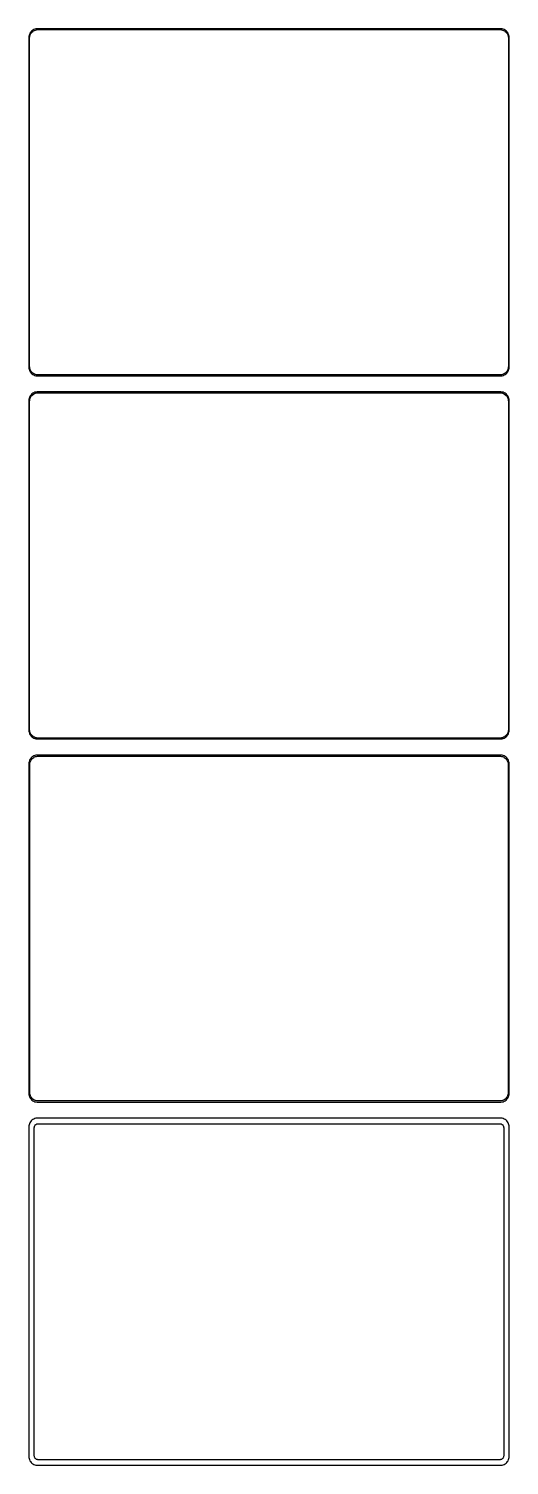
# Model space of a CAD drawing. Header units: metres. Extents: x -135 to 135, y 719 to 1525.
import ezdxf

# ---------------------------------------------------------------- set-up
doc = ezdxf.new("R2010")
doc.units = ezdxf.units.M

msp = doc.modelspace()

# ---------------------------------------------------------------- linework, layer by layer
for p, q in [((-131.545, 1525.26), (-132.129, 1525.02)), ((-130.937, 1525.41), (-131.545, 1525.26)), ((-130.314, 1525.49), (-130.937, 1525.41)), ((130.314, 1525.49), (-130.314, 1525.49)), ((130.937, 1525.41), (130.314, 1525.49)), ((131.545, 1525.26), (130.937, 1525.41)), ((132.129, 1525.02), (131.545, 1525.26)), ((-134.961, 1521.13), (-135, 1520.5)), ((-135, 1520.5), (-135, 1335.5)), ((-134.843, 1521.74), (-134.961, 1521.13)), ((-134.649, 1522.34), (-134.843, 1521.74)), ((-134.382, 1522.91), (-134.649, 1522.34)), ((-134.5, 1520.25), (-134.463, 1520.85)), ((-134.5, 1335.75), (-134.5, 1520.25)), ((-134.463, 1520.85), (-134.351, 1521.43)), ((-134.045, 1523.44), (-134.382, 1522.91)), ((-134.351, 1521.43), (-134.166, 1522)), ((-134.166, 1522), (-133.912, 1522.54)), ((-133.645, 1523.92), (-134.045, 1523.44)), ((-133.912, 1522.54), (-133.593, 1523.04)), ((-133.187, 1524.35), (-133.645, 1523.92)), ((-133.593, 1523.04), (-133.213, 1523.5)), ((-133.213, 1523.5), (-132.778, 1523.91)), ((-132.679, 1524.72), (-133.187, 1524.35)), ((-132.778, 1523.91), (-132.295, 1524.26)), ((-132.129, 1525.02), (-132.679, 1524.72)), ((-132.295, 1524.26), (-131.772, 1524.55)), ((-131.772, 1524.55), (-131.218, 1524.77)), ((-131.218, 1524.77), (-130.64, 1524.92)), ((-130.64, 1524.92), (-130.048, 1524.99)), ((-130.048, 1524.99), (130.048, 1524.99)), ((130.048, 1524.99), (130.64, 1524.92)), ((130.64, 1524.92), (131.218, 1524.77)), ((131.218, 1524.77), (131.772, 1524.55)), ((131.772, 1524.55), (132.295, 1524.26)), ((132.679, 1524.72), (132.129, 1525.02)), ((132.295, 1524.26), (132.778, 1523.91)), ((133.187, 1524.35), (132.679, 1524.72)), ((132.778, 1523.91), (133.213, 1523.5)), ((133.645, 1523.92), (133.187, 1524.35)), ((133.213, 1523.5), (133.593, 1523.04)), ((133.593, 1523.04), (133.912, 1522.54)), ((134.045, 1523.44), (133.645, 1523.92)), ((133.912, 1522.54), (134.166, 1522)), ((134.382, 1522.91), (134.045, 1523.44)), ((134.166, 1522), (134.351, 1521.43)), ((134.351, 1521.43), (134.463, 1520.85)), ((134.649, 1522.34), (134.382, 1522.91)), ((134.463, 1520.85), (134.5, 1520.25)), ((134.5, 1520.25), (134.5, 1335.75)), ((134.843, 1521.74), (134.649, 1522.34)), ((134.961, 1521.13), (134.843, 1521.74)), ((135, 1520.5), (134.961, 1521.13)), ((135, 1335.5), (135, 1520.5)), ((-135, 1335.5), (-134.961, 1334.87)), ((-134.961, 1334.87), (-134.843, 1334.26)), ((-134.843, 1334.26), (-134.649, 1333.66)), ((-134.649, 1333.66), (-134.382, 1333.09)), ((-134.463, 1335.15), (-134.5, 1335.75)), ((-134.351, 1334.57), (-134.463, 1335.15)), ((-134.382, 1333.09), (-134.045, 1332.56)), ((-134.166, 1334), (-134.351, 1334.57)), ((-133.912, 1333.46), (-134.166, 1334)), ((-134.045, 1332.56), (-133.645, 1332.08)), ((-133.593, 1332.96), (-133.912, 1333.46)), ((-133.645, 1332.08), (-133.187, 1331.65)), ((-133.213, 1332.5), (-133.593, 1332.96)), ((-132.778, 1332.09), (-133.213, 1332.5)), ((-133.187, 1331.65), (-132.679, 1331.28)), ((-132.295, 1331.74), (-132.778, 1332.09)), ((-131.772, 1331.45), (-132.295, 1331.74)), ((132.295, 1331.74), (131.772, 1331.45)), ((132.778, 1332.09), (132.295, 1331.74)), ((132.679, 1331.28), (133.187, 1331.65)), ((133.213, 1332.5), (132.778, 1332.09)), ((133.187, 1331.65), (133.645, 1332.08)), ((133.593, 1332.96), (133.213, 1332.5)), ((133.912, 1333.46), (133.593, 1332.96)), ((133.645, 1332.08), (134.045, 1332.56)), ((134.166, 1334), (133.912, 1333.46)), ((134.045, 1332.56), (134.382, 1333.09)), ((134.351, 1334.57), (134.166, 1334)), ((134.463, 1335.15), (134.351, 1334.57)), ((134.382, 1333.09), (134.649, 1333.66)), ((134.5, 1335.75), (134.463, 1335.15)), ((134.649, 1333.66), (134.843, 1334.26)), ((134.843, 1334.26), (134.961, 1334.87)), ((134.961, 1334.87), (135, 1335.5)), ((-132.679, 1331.28), (-132.129, 1330.98)), ((-132.129, 1330.98), (-131.545, 1330.74)), ((-131.218, 1331.23), (-131.772, 1331.45)), ((-131.545, 1330.74), (-130.937, 1330.59)), ((-130.64, 1331.08), (-131.218, 1331.23)), ((-130.937, 1330.59), (-130.314, 1330.51)), ((-130.048, 1331.01), (-130.64, 1331.08)), ((-130.314, 1330.51), (130.314, 1330.51)), ((130.048, 1331.01), (-130.048, 1331.01)), ((130.64, 1331.08), (130.048, 1331.01)), ((130.314, 1330.51), (130.937, 1330.59)), ((131.218, 1331.23), (130.64, 1331.08)), ((130.937, 1330.59), (131.545, 1330.74)), ((131.772, 1331.45), (131.218, 1331.23)), ((131.545, 1330.74), (132.129, 1330.98)), ((132.129, 1330.98), (132.679, 1331.28)), ((-134.961, 1317.13), (-135, 1316.5)), ((-135, 1316.5), (-135, 1131.5)), ((-134.843, 1317.74), (-134.961, 1317.13)), ((-134.649, 1318.34), (-134.843, 1317.74)), ((-134.382, 1318.91), (-134.649, 1318.34)), ((-134.5, 1316.25), (-134.463, 1316.85)), ((-134.5, 1131.75), (-134.5, 1316.25)), ((-134.463, 1316.85), (-134.351, 1317.43)), ((-134.045, 1319.44), (-134.382, 1318.91)), ((-134.351, 1317.43), (-134.166, 1318)), ((-134.166, 1318), (-133.912, 1318.54)), ((-133.645, 1319.92), (-134.045, 1319.44)), ((-133.912, 1318.54), (-133.593, 1319.04)), ((-133.187, 1320.35), (-133.645, 1319.92)), ((-133.593, 1319.04), (-133.213, 1319.5)), ((-133.213, 1319.5), (-132.778, 1319.91)), ((-132.679, 1320.72), (-133.187, 1320.35)), ((-132.778, 1319.91), (-132.295, 1320.26)), ((-132.129, 1321.02), (-132.679, 1320.72)), ((-132.295, 1320.26), (-131.772, 1320.55)), ((-131.545, 1321.26), (-132.129, 1321.02)), ((-131.772, 1320.55), (-131.218, 1320.77)), ((-130.937, 1321.41), (-131.545, 1321.26)), ((-131.218, 1320.77), (-130.64, 1320.92)), ((-130.314, 1321.49), (-130.937, 1321.41)), ((-130.64, 1320.92), (-130.048, 1320.99)), ((130.314, 1321.49), (-130.314, 1321.49)), ((-130.048, 1320.99), (130.048, 1320.99)), ((130.048, 1320.99), (130.64, 1320.92)), ((130.937, 1321.41), (130.314, 1321.49)), ((130.64, 1320.92), (131.218, 1320.77)), ((131.545, 1321.26), (130.937, 1321.41)), ((131.218, 1320.77), (131.772, 1320.55)), ((132.129, 1321.02), (131.545, 1321.26)), ((131.772, 1320.55), (132.295, 1320.26)), ((132.679, 1320.72), (132.129, 1321.02)), ((132.295, 1320.26), (132.778, 1319.91)), ((133.187, 1320.35), (132.679, 1320.72)), ((132.778, 1319.91), (133.213, 1319.5)), ((133.645, 1319.92), (133.187, 1320.35)), ((133.213, 1319.5), (133.593, 1319.04)), ((133.593, 1319.04), (133.912, 1318.54)), ((134.045, 1319.44), (133.645, 1319.92)), ((133.912, 1318.54), (134.166, 1318)), ((134.382, 1318.91), (134.045, 1319.44)), ((134.166, 1318), (134.351, 1317.43)), ((134.351, 1317.43), (134.463, 1316.85)), ((134.649, 1318.34), (134.382, 1318.91)), ((134.463, 1316.85), (134.5, 1316.25)), ((134.5, 1316.25), (134.5, 1131.75)), ((134.843, 1317.74), (134.649, 1318.34)), ((134.961, 1317.13), (134.843, 1317.74)), ((135, 1316.5), (134.961, 1317.13)), ((135, 1131.5), (135, 1316.5)), ((-135, 1131.5), (-134.961, 1130.87)), ((-134.961, 1130.87), (-134.843, 1130.26)), ((-134.843, 1130.26), (-134.649, 1129.66)), ((-134.463, 1131.15), (-134.5, 1131.75)), ((-134.351, 1130.57), (-134.463, 1131.15)), ((-134.166, 1130), (-134.351, 1130.57)), ((-133.912, 1129.46), (-134.166, 1130)), ((134.166, 1130), (133.912, 1129.46)), ((134.351, 1130.57), (134.166, 1130)), ((134.463, 1131.15), (134.351, 1130.57)), ((134.5, 1131.75), (134.463, 1131.15)), ((134.649, 1129.66), (134.843, 1130.26)), ((134.843, 1130.26), (134.961, 1130.87)), ((134.961, 1130.87), (135, 1131.5)), ((-134.649, 1129.66), (-134.382, 1129.09)), ((-134.382, 1129.09), (-134.045, 1128.56)), ((-134.045, 1128.56), (-133.645, 1128.08)), ((-133.593, 1128.96), (-133.912, 1129.46)), ((-133.645, 1128.08), (-133.187, 1127.65)), ((-133.213, 1128.5), (-133.593, 1128.96)), ((-132.778, 1128.09), (-133.213, 1128.5)), ((-133.187, 1127.65), (-132.679, 1127.28)), ((-132.295, 1127.74), (-132.778, 1128.09)), ((-132.679, 1127.28), (-132.129, 1126.98)), ((-131.772, 1127.45), (-132.295, 1127.74)), ((-132.129, 1126.98), (-131.545, 1126.74)), ((-131.218, 1127.23), (-131.772, 1127.45)), ((-131.545, 1126.74), (-130.937, 1126.59)), ((-130.64, 1127.08), (-131.218, 1127.23)), ((-130.937, 1126.59), (-130.314, 1126.51)), ((-130.048, 1127.01), (-130.64, 1127.08)), ((-130.314, 1126.51), (130.314, 1126.51)), ((130.048, 1127.01), (-130.048, 1127.01)), ((130.64, 1127.08), (130.048, 1127.01)), ((130.314, 1126.51), (130.937, 1126.59)), ((131.218, 1127.23), (130.64, 1127.08)), ((130.937, 1126.59), (131.545, 1126.74)), ((131.772, 1127.45), (131.218, 1127.23)), ((131.545, 1126.74), (132.129, 1126.98)), ((132.295, 1127.74), (131.772, 1127.45)), ((132.129, 1126.98), (132.679, 1127.28)), ((132.778, 1128.09), (132.295, 1127.74)), ((132.679, 1127.28), (133.187, 1127.65)), ((133.213, 1128.5), (132.778, 1128.09)), ((133.187, 1127.65), (133.645, 1128.08)), ((133.593, 1128.96), (133.213, 1128.5)), ((133.912, 1129.46), (133.593, 1128.96)), ((133.645, 1128.08), (134.045, 1128.56)), ((134.045, 1128.56), (134.382, 1129.09)), ((134.382, 1129.09), (134.649, 1129.66)), ((-134.843, 1113.74), (-134.961, 1113.13)), ((-134.649, 1114.34), (-134.843, 1113.74)), ((-134.382, 1114.91), (-134.649, 1114.34)), ((-134.045, 1115.44), (-134.382, 1114.91)), ((-134.185, 1113.39), (-134.007, 1113.94)), ((-133.645, 1115.92), (-134.045, 1115.44)), ((-134.007, 1113.94), (-133.762, 1114.46)), ((-133.762, 1114.46), (-133.454, 1114.94)), ((-133.187, 1116.35), (-133.645, 1115.92)), ((-133.454, 1114.94), (-133.088, 1115.38)), ((-132.679, 1116.72), (-133.187, 1116.35)), ((-133.088, 1115.38), (-132.668, 1115.78)), ((-132.129, 1117.02), (-132.679, 1116.72)), ((-132.668, 1115.78), (-132.203, 1116.12)), ((-132.203, 1116.12), (-131.699, 1116.39)), ((-131.545, 1117.26), (-132.129, 1117.02)), ((-131.699, 1116.39), (-131.165, 1116.6)), ((-130.937, 1117.41), (-131.545, 1117.26)), ((-131.165, 1116.6), (-130.608, 1116.75)), ((-130.314, 1117.49), (-130.937, 1117.41)), ((-130.608, 1116.75), (-130.037, 1116.82)), ((130.314, 1117.49), (-130.314, 1117.49)), ((-130.037, 1116.82), (130.037, 1116.82)), ((130.037, 1116.82), (130.608, 1116.75)), ((130.937, 1117.41), (130.314, 1117.49)), ((130.608, 1116.75), (131.165, 1116.6)), ((131.545, 1117.26), (130.937, 1117.41)), ((131.165, 1116.6), (131.699, 1116.39)), ((132.129, 1117.02), (131.545, 1117.26)), ((131.699, 1116.39), (132.203, 1116.12)), ((132.679, 1116.72), (132.129, 1117.02)), ((132.203, 1116.12), (132.668, 1115.78)), ((132.668, 1115.78), (133.088, 1115.38)), ((133.187, 1116.35), (132.679, 1116.72)), ((133.088, 1115.38), (133.454, 1114.94)), ((133.645, 1115.92), (133.187, 1116.35)), ((133.454, 1114.94), (133.762, 1114.46)), ((134.045, 1115.44), (133.645, 1115.92)), ((133.762, 1114.46), (134.007, 1113.94)), ((134.007, 1113.94), (134.185, 1113.39)), ((134.382, 1114.91), (134.045, 1115.44)), ((134.649, 1114.34), (134.382, 1114.91)), ((134.843, 1113.74), (134.649, 1114.34)), ((134.961, 1113.13), (134.843, 1113.74)), ((-134.961, 1113.13), (-135, 1112.5)), ((-135, 1112.5), (-135, 927.5)), ((-134.328, 1112.25), (-134.292, 1112.82)), ((-134.328, 927.75), (-134.328, 1112.25)), ((-134.292, 1112.82), (-134.185, 1113.39)), ((134.185, 1113.39), (134.292, 1112.82)), ((134.292, 1112.82), (134.328, 1112.25)), ((134.328, 1112.25), (134.328, 927.75)), ((135, 1112.5), (134.961, 1113.13)), ((135, 927.5), (135, 1112.5)), ((-135, 927.5), (-134.961, 926.873)), ((-134.961, 926.873), (-134.843, 926.257)), ((-134.843, 926.257), (-134.649, 925.659)), ((-134.649, 925.659), (-134.382, 925.091)), ((-134.382, 925.091), (-134.045, 924.561)), ((-134.292, 927.176), (-134.328, 927.75)), ((-134.185, 926.611), (-134.292, 927.176)), ((-134.007, 926.065), (-134.185, 926.611)), ((-134.045, 924.561), (-133.645, 924.077)), ((-133.762, 925.544), (-134.007, 926.065)), ((-133.454, 925.059), (-133.762, 925.544)), ((-133.645, 924.077), (-133.187, 923.647)), ((-133.088, 924.616), (-133.454, 925.059)), ((-133.187, 923.647), (-132.679, 923.278)), ((-132.668, 924.222), (-133.088, 924.616)), ((-132.679, 923.278), (-132.129, 922.976)), ((-132.203, 923.884), (-132.668, 924.222)), ((-131.699, 923.607), (-132.203, 923.884)), ((-132.129, 922.976), (-131.545, 922.745)), ((-131.165, 923.396), (-131.699, 923.607)), ((-131.545, 922.745), (-130.937, 922.589)), ((-130.608, 923.253), (-131.165, 923.396)), ((-130.937, 922.589), (-130.314, 922.51)), ((-130.037, 923.181), (-130.608, 923.253)), ((-130.314, 922.51), (130.314, 922.51)), ((130.037, 923.181), (-130.037, 923.181)), ((130.608, 923.253), (130.037, 923.181)), ((130.314, 922.51), (130.937, 922.589)), ((131.165, 923.396), (130.608, 923.253)), ((130.937, 922.589), (131.545, 922.745)), ((131.699, 923.607), (131.165, 923.396)), ((131.545, 922.745), (132.129, 922.976)), ((132.203, 923.884), (131.699, 923.607)), ((132.129, 922.976), (132.679, 923.278)), ((132.668, 924.222), (132.203, 923.884)), ((133.088, 924.616), (132.668, 924.222)), ((132.679, 923.278), (133.187, 923.647)), ((133.454, 925.059), (133.088, 924.616)), ((133.187, 923.647), (133.645, 924.077)), ((133.762, 925.544), (133.454, 925.059)), ((133.645, 924.077), (134.045, 924.561)), ((134.007, 926.065), (133.762, 925.544)), ((134.185, 926.611), (134.007, 926.065)), ((134.045, 924.561), (134.382, 925.091)), ((134.292, 927.176), (134.185, 926.611)), ((134.328, 927.75), (134.292, 927.176)), ((134.382, 925.091), (134.649, 925.659)), ((134.649, 925.659), (134.843, 926.257)), ((134.843, 926.257), (134.961, 926.873)), ((134.961, 926.873), (135, 927.5)), ((-133.645, 911.923), (-134.045, 911.439)), ((-133.187, 912.353), (-133.645, 911.923)), ((-132.679, 912.722), (-133.187, 912.353)), ((-132.129, 913.024), (-132.679, 912.722)), ((-131.545, 913.255), (-132.129, 913.024)), ((-130.937, 913.411), (-131.545, 913.255)), ((-130.314, 913.49), (-130.937, 913.411)), ((130.314, 913.49), (-130.314, 913.49)), ((130.937, 913.411), (130.314, 913.49)), ((131.545, 913.255), (130.937, 913.411)), ((132.129, 913.024), (131.545, 913.255)), ((132.679, 912.722), (132.129, 913.024)), ((133.187, 912.353), (132.679, 912.722)), ((133.645, 911.923), (133.187, 912.353)), ((134.045, 911.439), (133.645, 911.923)), ((-134.961, 909.127), (-135, 908.5)), ((-135, 908.5), (-135, 723.5)), ((-134.843, 909.743), (-134.961, 909.127)), ((-134.649, 910.341), (-134.843, 909.743)), ((-134.382, 910.909), (-134.649, 910.341)), ((-134.045, 911.439), (-134.382, 910.909)), ((-131.86, 908.25), (-131.843, 908.514)), ((-131.86, 723.75), (-131.86, 908.25)), ((-131.843, 908.514), (-131.793, 908.775)), ((-131.793, 908.775), (-131.711, 909.027)), ((-131.711, 909.027), (-131.599, 909.266)), ((-131.599, 909.266), (-131.457, 909.49)), ((-131.457, 909.49), (-131.288, 909.694)), ((-131.288, 909.694), (-131.095, 909.876)), ((-131.095, 909.876), (-130.88, 910.031)), ((-130.88, 910.031), (-130.648, 910.159)), ((-130.648, 910.159), (-130.402, 910.256)), ((-130.402, 910.256), (-130.145, 910.322)), ((-130.145, 910.322), (-129.882, 910.355)), ((-129.882, 910.355), (129.882, 910.355)), ((129.882, 910.355), (130.145, 910.322)), ((130.145, 910.322), (130.402, 910.256)), ((130.402, 910.256), (130.648, 910.159)), ((130.648, 910.159), (130.88, 910.031)), ((130.88, 910.031), (131.095, 909.876)), ((131.095, 909.876), (131.288, 909.694)), ((131.288, 909.694), (131.457, 909.49)), ((131.457, 909.49), (131.599, 909.266)), ((131.599, 909.266), (131.711, 909.027)), ((131.711, 909.027), (131.793, 908.775)), ((131.793, 908.775), (131.843, 908.514)), ((131.843, 908.514), (131.86, 908.25)), ((131.86, 908.25), (131.86, 723.75)), ((134.382, 910.909), (134.045, 911.439)), ((134.649, 910.341), (134.382, 910.909)), ((134.843, 909.743), (134.649, 910.341)), ((134.961, 909.127), (134.843, 909.743)), ((135, 908.5), (134.961, 909.127)), ((135, 723.5), (135, 908.5)), ((-135, 723.5), (-134.961, 722.873)), ((-134.961, 722.873), (-134.843, 722.257)), ((-134.843, 722.257), (-134.649, 721.659)), ((-134.649, 721.659), (-134.382, 721.091)), ((-134.382, 721.091), (-134.045, 720.561)), ((-134.045, 720.561), (-133.645, 720.077)), ((-133.645, 720.077), (-133.187, 719.647)), ((-133.187, 719.647), (-132.679, 719.278)), ((-132.679, 719.278), (-132.129, 718.976)), ((-132.129, 718.976), (-131.545, 718.745)), ((-131.843, 723.486), (-131.86, 723.75)), ((-131.793, 723.225), (-131.843, 723.486)), ((-131.711, 722.973), (-131.793, 723.225)), ((-131.599, 722.734), (-131.711, 722.973)), ((-131.457, 722.51), (-131.599, 722.734)), ((-131.545, 718.745), (-130.937, 718.589)), ((-131.288, 722.306), (-131.457, 722.51)), ((-131.095, 722.124), (-131.288, 722.306)), ((-130.88, 721.969), (-131.095, 722.124)), ((-130.937, 718.589), (-130.314, 718.51)), ((-130.648, 721.841), (-130.88, 721.969)), ((-130.402, 721.744), (-130.648, 721.841)), ((-130.145, 721.678), (-130.402, 721.744)), ((-130.314, 718.51), (130.314, 718.51)), ((-129.882, 721.645), (-130.145, 721.678)), ((129.882, 721.645), (-129.882, 721.645)), ((130.145, 721.678), (129.882, 721.645)), ((130.402, 721.744), (130.145, 721.678)), ((130.314, 718.51), (130.937, 718.589)), ((130.648, 721.841), (130.402, 721.744)), ((130.88, 721.969), (130.648, 721.841)), ((131.095, 722.124), (130.88, 721.969)), ((130.937, 718.589), (131.545, 718.745)), ((131.288, 722.306), (131.095, 722.124)), ((131.457, 722.51), (131.288, 722.306)), ((131.599, 722.734), (131.457, 722.51)), ((131.545, 718.745), (132.129, 718.976)), ((131.711, 722.973), (131.599, 722.734)), ((131.793, 723.225), (131.711, 722.973)), ((131.843, 723.486), (131.793, 723.225)), ((131.86, 723.75), (131.843, 723.486)), ((132.129, 718.976), (132.679, 719.278)), ((132.679, 719.278), (133.187, 719.647)), ((133.187, 719.647), (133.645, 720.077)), ((133.645, 720.077), (134.045, 720.561)), ((134.045, 720.561), (134.382, 721.091)), ((134.382, 721.091), (134.649, 721.659)), ((134.649, 721.659), (134.843, 722.257)), ((134.843, 722.257), (134.961, 722.873)), ((134.961, 722.873), (135, 723.5))]:
    msp.add_line(p, q)

doc.saveas('drawing.dxf')
